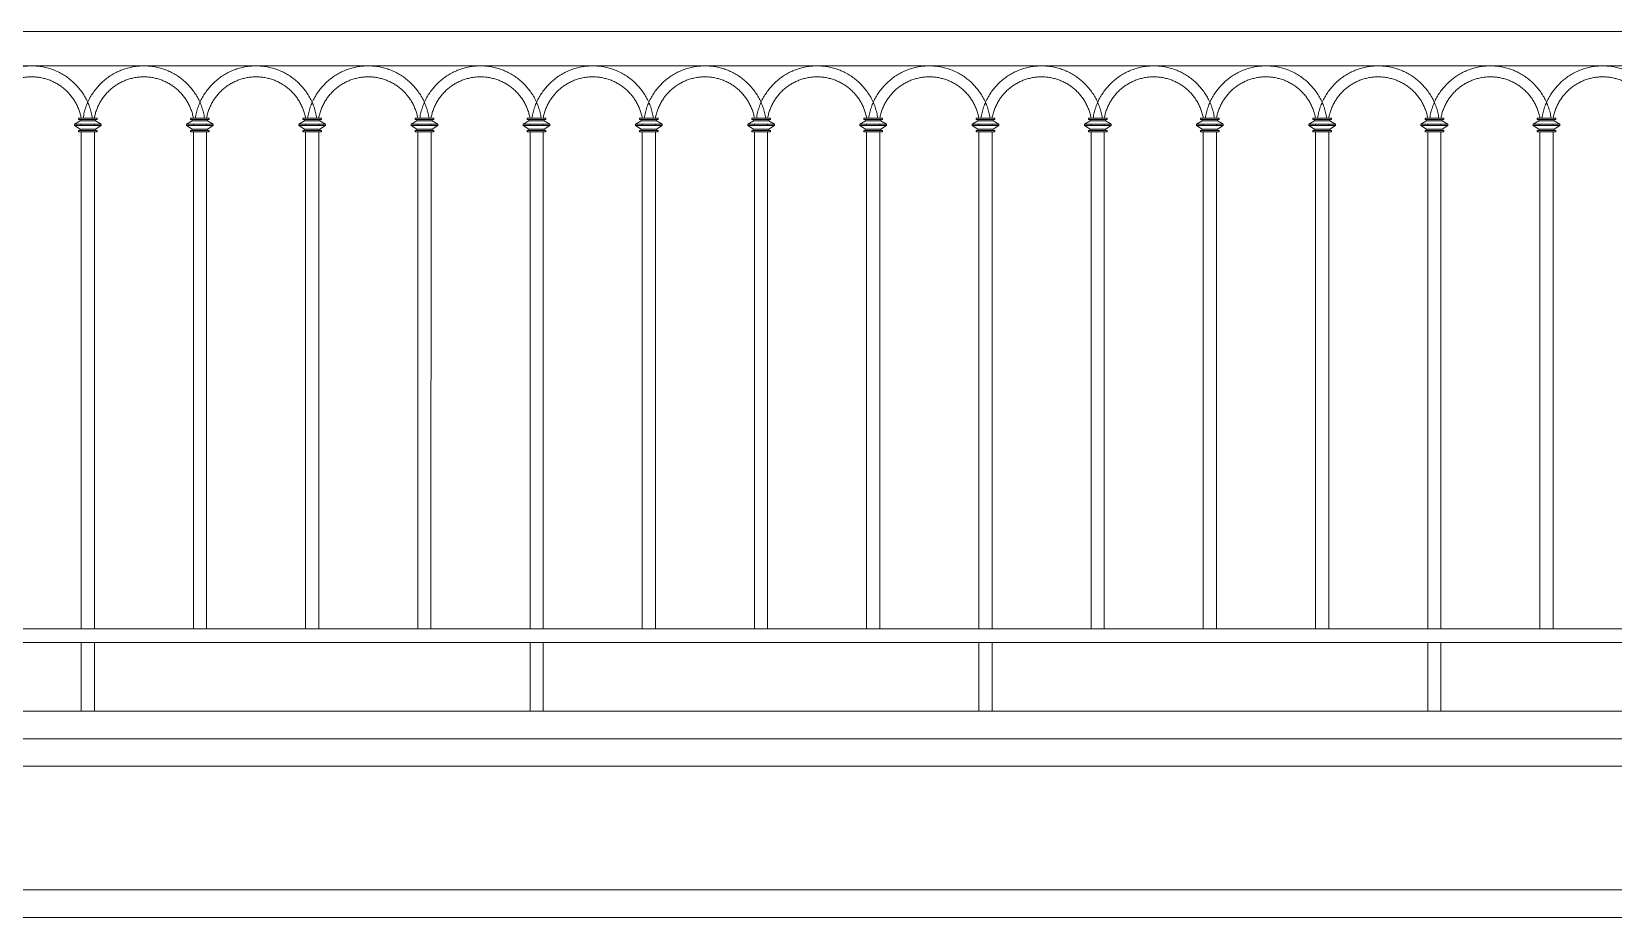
# Model space of a CAD drawing. Header units: millimetres. Extents: x 33748 to 451939, y -263262 to 62681.
# Drawn here: x 382623 to 384924, y -238762 to -237474 of the extents above; entities that cross this region are included whole.
import ezdxf
from ezdxf.xclip import XClip

# ---------------------------------------------------------------- set-up
doc = ezdxf.new("R2010")
doc.units = ezdxf.units.MM
doc.layers.add('-HATCH', color=8, linetype='Continuous', lineweight=5)
doc.layers.add('-LINE1', color=7, linetype='Continuous', lineweight=18)

# ---------------------------------------------------------------- blocks, each defined once
blk = doc.blocks.new('sdafsdf')
for p, q in [((5242.669744691462, 888.8017891470809), (-1305.594985240605, 888.8017891470809)), ((5242.669744691462, 838.8017367028515), (-1305.594985240605, 838.8016540640383)), ((648.831294102245, 760.9999501158309), (648.8312941103941, 762.9999501158309)), ((652.7974970783107, 762.9999501000857), (648.8312941103941, 762.9999501158309)), ((651.2312848886941, 760.9999501060229), (648.831294102245, 760.9999501158309)), ((651.2312848804868, 758.9999501060229), (651.2312848886941, 760.9999501060229)), ((652.7974970701034, 760.9999500999111), (651.2312848886941, 760.9999501060229)), ((671.9974233699031, 762.9999500215345), (652.7974970783107, 762.9999501000857)), ((652.7974970701034, 760.9999500999111), (671.9974233616958, 760.9999500215345)), ((675.9840902685537, 762.9999500047415), (671.9974233699031, 762.9999500215345)), ((673.5840994738974, 760.9999500145495), (671.9974233616958, 760.9999500215345)), ((673.5840994738974, 760.9999500145495), (673.5840994657483, 758.9999500145495)), ((675.9840902603464, 760.9999500047415), (673.5840994738974, 760.9999500145495)), ((675.9840902685537, 762.9999500047415), (675.9840902603464, 760.9999500047415)), ((812.0306675809552, 760.9999494480144), (812.0306675891625, 762.9999494480144)), ((815.9968705570791, 762.9999494322692), (812.0306675891625, 762.9999494480144)), ((814.4306583674042, 760.9999494382064), (812.0306675809552, 760.9999494480144)), ((814.430658359197, 758.9999494382064), (814.4306583674042, 760.9999494382064)), ((815.9968705488136, 760.9999494320946), (814.4306583674042, 760.9999494382064)), ((835.1967968486715, 762.999949353718), (815.9968705570791, 762.9999494322692)), ((815.9968705488136, 760.9999494320946), (835.196796840406, 760.999949353718)), ((839.1834637472639, 762.999949336925), (835.1967968486715, 762.999949353718)), ((836.7834729526658, 760.999949346733), (835.196796840406, 760.999949353718)), ((836.7834729526658, 760.999949346733), (836.7834729445167, 758.999949346733)), ((839.1834637391148, 760.999949336925), (836.7834729526658, 760.999949346733)), ((839.1834637472639, 762.999949336925), (839.1834637391148, 760.999949336925)), ((975.2300410596654, 760.9999487801979), (975.2300410678727, 762.9999487801979)), ((979.1962440358475, 762.9999487644527), (975.2300410678727, 762.9999487801979)), ((977.6300318461144, 760.9999487703899), (975.2300410596654, 760.9999487801979)), ((977.6300318379654, 758.9999487703899), (977.6300318461144, 760.9999487703899)), ((979.196244027582, 760.9999487642781), (977.6300318461144, 760.9999487703899)), ((998.3961703273817, 762.9999486859015), (979.1962440358475, 762.9999487644527)), ((979.196244027582, 760.9999487642781), (998.3961703191744, 760.9999486859015)), ((1002.382837226032, 762.9999486691086), (998.3961703273817, 762.9999486859015)), ((999.9828464314342, 760.9999486789166), (998.3961703191744, 760.9999486859015)), ((999.9828464314342, 760.9999486789166), (999.9828464232269, 758.9999486789166)), ((1002.382837217883, 760.9999486691086), (999.9828464314342, 760.9999486789166)), ((1002.382837226032, 762.9999486691086), (1002.382837217883, 760.9999486691086)), ((1138.429414538434, 760.9999481123814), (1138.429414546583, 762.9999481123814)), ((1142.395617514558, 762.9999480966362), (1138.429414546583, 762.9999481123814)), ((1140.829405324883, 760.9999481025734), (1138.429414538434, 760.9999481123814)), ((1140.829405316734, 758.9999481025734), (1140.829405324883, 760.9999481025734)), ((1142.39561750635, 760.9999480964616), (1140.829405324883, 760.9999481025734)), ((1161.595543806092, 762.999948018085), (1142.395617514558, 762.9999480966362)), ((1142.39561750635, 760.9999480964616), (1161.595543797943, 760.999948018085)), ((1165.582210704801, 762.9999480012921), (1161.595543806092, 762.999948018085)), ((1163.182219910144, 760.9999480111001), (1161.595543797943, 760.999948018085)), ((1163.182219910144, 760.9999480111001), (1163.182219901937, 758.9999480111001)), ((1165.582210696593, 760.9999480012921), (1163.182219910144, 760.9999480111001)), ((1165.582210704801, 762.9999480012921), (1165.582210696593, 760.9999480012921)), ((1301.628788017202, 760.9999474445358), (1301.628788025351, 762.9999474445358)), ((1305.594990993268, 762.9999474288197), (1301.628788025351, 762.9999474445358)), ((1304.028778803651, 760.9999474347569), (1301.628788017202, 760.9999474445358)), ((1304.028778795444, 758.9999474347569), (1304.028778803651, 760.9999474347569)), ((1305.594990985061, 760.999947428616), (1304.028778803651, 760.9999474347569)), ((1324.79491728486, 762.9999473502394), (1305.594990993268, 762.9999474288197)), ((1305.594990985061, 760.999947428616), (1324.794917276653, 760.9999473502394)), ((1328.781584183511, 762.9999473334465), (1324.79491728486, 762.9999473502394)), ((1326.381593388855, 760.9999473432545), (1324.794917276653, 760.9999473502394)), ((1326.381593388855, 760.9999473432545), (1326.381593380705, 758.9999473432545)), ((1328.781584175304, 760.9999473334465), (1326.381593388855, 760.9999473432545)), ((1328.781584183511, 762.9999473334465), (1328.781584175304, 760.9999473334465)), ((1464.828161495912, 760.9999467767193), (1464.82816150412, 762.9999467767193)), ((1468.794364472036, 762.9999467610032), (1464.82816150412, 762.9999467767193)), ((1467.228152282361, 760.9999467669404), (1464.828161495912, 760.9999467767193)), ((1467.228152274154, 758.9999467669404), (1467.228152282361, 760.9999467669404)), ((1468.794364463771, 760.9999467607995), (1467.228152282361, 760.9999467669404)), ((1487.994290763629, 762.9999466824229), (1468.794364472036, 762.9999467610032)), ((1468.794364463771, 760.9999467607995), (1487.994290755363, 760.9999466824229)), ((1491.980957662221, 762.99994666563), (1487.994290763629, 762.9999466824229)), ((1489.580966867623, 760.999946675438), (1487.994290755363, 760.9999466824229)), ((1489.580966867623, 760.999946675438), (1489.580966859474, 758.999946675438)), ((1491.980957654072, 760.99994666563), (1489.580966867623, 760.999946675438)), ((1491.980957662221, 762.99994666563), (1491.980957654072, 760.99994666563)), ((1628.027534974623, 760.9999461089028), (1628.02753498283, 762.9999461089028)), ((1631.993737950805, 762.9999460931867), (1628.02753498283, 762.9999461089028)), ((1630.427525761072, 760.9999460991239), (1628.027534974623, 760.9999461089028)), ((1630.427525752923, 758.9999460991239), (1630.427525761072, 760.9999460991239)), ((1631.993737942539, 760.999946092983), (1630.427525761072, 760.9999460991239)), ((1651.193664242339, 762.9999460146064), (1631.993737950805, 762.9999460931867)), ((1631.993737942539, 760.999946092983), (1651.193664234132, 760.9999460146064)), ((1655.180331140989, 762.9999459978135), (1651.193664242339, 762.9999460146064)), ((1652.780340346391, 760.9999460076215), (1651.193664234132, 760.9999460146064)), ((1652.780340346391, 760.9999460076215), (1652.780340338184, 758.9999460076215)), ((1655.18033113284, 760.9999459978135), (1652.780340346391, 760.9999460076215)), ((1655.180331140989, 762.9999459978135), (1655.18033113284, 760.9999459978135)), ((1791.226908453391, 760.9999454410863), (1791.22690846154, 762.9999454410863)), ((1795.193111429515, 762.9999454253702), (1791.22690846154, 762.9999454410863)), ((1793.62689923984, 760.9999454313074), (1791.226908453391, 760.9999454410863)), ((1793.626899231691, 758.9999454313074), (1793.62689923984, 760.9999454313074)), ((1795.193111421308, 760.9999454251665), (1793.62689923984, 760.9999454313074)), ((1814.393037721049, 762.9999453467899), (1795.193111429515, 762.9999454253702)), ((1795.193111421308, 760.9999454251665), (1814.3930377129, 760.9999453467899)), ((1818.379704619758, 762.999945329997), (1814.393037721049, 762.9999453467899)), ((1815.979713825101, 760.999945339805), (1814.3930377129, 760.9999453467899)), ((1815.979713825101, 760.999945339805), (1815.979713816894, 758.999945339805)), ((1818.379704611551, 760.999945329997), (1815.979713825101, 760.999945339805)), ((1818.379704619758, 762.999945329997), (1818.379704611551, 760.999945329997)), ((1954.426281932159, 760.9999447732698), (1954.426281940308, 762.9999447732698)), ((1958.392484908283, 762.9999447575537), (1954.426281940308, 762.9999447732698)), ((1956.826272718608, 760.9999447634909), (1954.426281932159, 760.9999447732698)), ((1956.826272710459, 758.9999447634909), (1956.826272718608, 760.9999447634909)), ((1958.392484900076, 760.99994475735), (1956.826272718608, 760.9999447634909)), ((1977.592411199817, 762.9999446789734), (1958.392484908283, 762.9999447575537)), ((1958.392484900076, 760.99994475735), (1977.592411191668, 760.9999446789734)), ((1981.579078098526, 762.9999446621805), (1977.592411199817, 762.9999446789734)), ((1979.17908730387, 760.9999446719885), (1977.592411191668, 760.9999446789734)), ((1979.17908730387, 760.9999446719885), (1979.179087295663, 758.9999446719885)), ((1981.579078090319, 760.9999446621805), (1979.17908730387, 760.9999446719885)), ((1981.579078098526, 762.9999446621805), (1981.579078090319, 760.9999446621805)), ((2117.625655410928, 760.9999441054533), (2117.625655419077, 762.9999441054533)), ((2121.591858386993, 762.9999440897373), (2117.625655419077, 762.9999441054533)), ((2120.025646197377, 760.9999440956744), (2117.625655410928, 760.9999441054533)), ((2120.025646189169, 758.9999440956744), (2120.025646197377, 760.9999440956744)), ((2121.591858378786, 760.9999440895335), (2120.025646197377, 760.9999440956744)), ((2140.791784678586, 762.9999440111569), (2121.591858386993, 762.9999440897373)), ((2121.591858378786, 760.9999440895335), (2140.791784670379, 760.9999440111569)), ((2144.778451577236, 762.999943994364), (2140.791784678586, 762.9999440111569)), ((2142.37846078258, 760.999944004172), (2140.791784670379, 760.9999440111569)), ((2142.37846078258, 760.999944004172), (2142.378460774431, 758.999944004172)), ((2144.778451569029, 760.999943994364), (2142.37846078258, 760.999944004172)), ((2144.778451577236, 762.999943994364), (2144.778451569029, 760.999943994364)), ((2280.825028889638, 760.9999434376368), (2280.825028897845, 762.9999434376368)), ((2284.791231865762, 762.9999434219208), (2280.825028897845, 762.9999434376368)), ((2283.225019676087, 760.9999434278579), (2280.825028889638, 760.9999434376368)), ((2283.22501966788, 758.9999434278579), (2283.225019676087, 760.9999434278579)), ((2284.791231857496, 760.999943421717), (2283.225019676087, 760.9999434278579)), ((2303.991158157354, 762.9999433433404), (2284.791231865762, 762.9999434219208)), ((2284.791231857496, 760.999943421717), (2303.991158149089, 760.9999433433404)), ((2307.977825055947, 762.9999433265475), (2303.991158157354, 762.9999433433404)), ((2305.577834261348, 760.9999433363555), (2303.991158149089, 760.9999433433404)), ((2305.577834261348, 760.9999433363555), (2305.577834253199, 758.9999433363555)), ((2307.977825047798, 760.9999433265475), (2305.577834261348, 760.9999433363555)), ((2307.977825055947, 762.9999433265475), (2307.977825047798, 760.9999433265475)), ((2444.024402368348, 760.9999427698203), (2444.024402376555, 762.9999427698203)), ((2447.99060534453, 762.9999427541043), (2444.024402376555, 762.9999427698203)), ((2446.424393154797, 760.9999427600414), (2444.024402368348, 760.9999427698203)), ((2446.424393146648, 758.9999427600414), (2446.424393154797, 760.9999427600414)), ((2447.990605336265, 760.9999427539005), (2446.424393154797, 760.9999427600414)), ((2467.190531636064, 762.9999426755239), (2447.99060534453, 762.9999427541043)), ((2447.990605336265, 760.9999427539005), (2467.190531627857, 760.9999426755239)), ((2471.177198534715, 762.999942658731), (2467.190531636064, 762.9999426755239)), ((2468.777207740117, 760.999942668539), (2467.190531627857, 760.9999426755239)), ((2468.777207740117, 760.999942668539), (2468.77720773191, 758.999942668539)), ((2471.177198526566, 760.999942658731), (2468.777207740117, 760.999942668539)), ((2471.177198534715, 762.999942658731), (2471.177198526566, 760.999942658731)), ((2607.223775847116, 760.9999421020038), (2607.223775855266, 762.9999421020038)), ((2611.18997882324, 762.9999420862878), (2607.223775855266, 762.9999421020038)), ((2609.623766633566, 760.9999420921959), (2607.223775847116, 760.9999421020038)), ((2609.623766625416, 758.9999420921959), (2609.623766633566, 760.9999420921959)), ((2611.189978815033, 760.999942086055), (2609.623766633566, 760.9999420921959)), ((2630.389905114775, 762.9999420077074), (2611.18997882324, 762.9999420862878)), ((2611.189978815033, 760.999942086055), (2630.389905106626, 760.9999420077074)), ((2634.376572013483, 762.9999419908854), (2630.389905114775, 762.9999420077074)), ((2631.976581218827, 760.9999420007225), (2630.389905106626, 760.9999420077074)), ((2631.976581218827, 760.9999420007225), (2631.97658121062, 758.9999420007225)), ((2634.376572005276, 760.9999419908854), (2631.976581218827, 760.9999420007225)), ((2634.376572013483, 762.9999419908854), (2634.376572005276, 760.9999419908854)), ((2770.423149325885, 760.9999414341873), (2770.423149334034, 762.9999414341873)), ((2774.389352301951, 762.9999414184713), (2770.423149334034, 762.9999414341873)), ((2772.823140112334, 760.9999414243794), (2770.423149325885, 760.9999414341873)), ((2772.823140104127, 758.9999414243794), (2772.823140112334, 760.9999414243794)), ((2774.389352293743, 760.9999414182384), (2772.823140112334, 760.9999414243794)), ((2793.589278593543, 762.9999413398909), (2774.389352301951, 762.9999414184713)), ((2774.389352293743, 760.9999414182384), (2793.589278585336, 760.9999413398909)), ((2797.575945492194, 762.9999413230689), (2793.589278593543, 762.9999413398909)), ((2795.175954697537, 760.999941332906), (2793.589278585336, 760.9999413398909)), ((2795.175954697537, 760.999941332906), (2795.175954689388, 758.999941332906)), ((2797.575945483986, 760.9999413230689), (2795.175954697537, 760.999941332906)), ((2797.575945492194, 762.9999413230689), (2797.575945483986, 760.9999413230689)), ((642.9746574878227, 753.9716533168685), (651.2312848804868, 758.9999501060229)), ((642.9746574796736, 751.9716533168685), (642.9746574878227, 753.9716533168685)), ((652.797497041407, 753.9716532775783), (642.9746574878227, 753.9716533168685)), ((651.2312848311849, 746.9433564601932), (642.9746574796736, 751.9716533168685)), ((652.7974970331416, 751.9716532775783), (642.9746574796736, 751.9716533168685)), ((648.8312940283213, 742.9433564700012), (648.8312940364704, 744.9433564700012)), ((651.2312848229776, 744.9433564601932), (648.8312940364704, 744.9433564700012)), ((652.7974969962379, 742.943356454256), (648.8312940283213, 742.9433564700012)), ((673.5840994657483, 758.9999500145495), (651.2312848871807, 758.9999501100974)), ((651.2312848229776, 744.9433564601932), (651.2312848311849, 746.9433564601932)), ((673.5840994163882, 746.9433563687198), (651.2312848381116, 746.943356455944)), ((652.797497004387, 744.9433564540814), (651.2312848229776, 744.9433564601932)), ((652.7974969961797, 742.9433564542851), (652.7974939150736, 20.00005887789303)), ((652.797497041407, 753.9716532775783), (652.7974970331416, 751.9716532775783)), ((671.9974233329413, 753.971653198998), (652.797497041407, 753.9716532775783)), ((671.997423324734, 751.971653198998), (652.7974970331416, 751.9716532775783)), ((652.797497004387, 744.9433564540814), (672.0178872267716, 744.9433563746279)), ((672.0178872186225, 742.9433563746279), (652.7974969962379, 742.943356454256)), ((671.997423324734, 751.971653198998), (671.9974233329413, 753.971653198998)), ((671.9974233329413, 753.971653198998), (681.8407268172596, 753.9716531578451)), ((671.997423324734, 751.971653198998), (681.8407268090523, 751.9716531578451)), ((671.997420206666, 20.00005879934179), (672.0178872186225, 742.9433563746279)), ((673.5840994082391, 744.9433563687198), (672.0178872267716, 744.9433563746279)), ((675.9840901864809, 742.9433563589118), (672.0178872186225, 742.9433563746279)), ((673.5840994657483, 758.9999500145495), (681.8407268172596, 753.9716531578451)), ((681.8407268090523, 751.9716531578451), (673.5840994163882, 746.9433563687198)), ((673.5840994163882, 746.9433563687198), (673.5840994082391, 744.9433563687198)), ((675.9840901946882, 744.9433563589118), (673.5840994082391, 744.9433563687198)), ((675.9840901946882, 744.9433563589118), (675.9840901864809, 742.9433563589118)), ((681.8407268172596, 753.9716531578451), (681.8407268090523, 751.9716531578451)), ((806.1740309665911, 753.971652649052), (814.430658359197, 758.9999494382064)), ((806.174030958442, 751.971652649052), (806.1740309665911, 753.971652649052)), ((815.9968705201172, 753.9716526097618), (806.1740309665911, 753.971652649052)), ((814.4306583098951, 746.9433557923767), (806.174030958442, 751.971652649052)), ((815.99687051191, 751.9716526097618), (806.174030958442, 751.971652649052)), ((812.0306675070897, 742.9433558021847), (812.0306675152387, 744.9433558021847)), ((814.4306583016878, 744.9433557923767), (812.0306675152387, 744.9433558021847)), ((815.9968704749481, 742.9433557864395), (812.0306675070897, 742.9433558021847)), ((836.7834729445167, 758.999949346733), (814.4306583658908, 758.9999494422809)), ((814.4306583016878, 744.9433557923767), (814.4306583098951, 746.9433557923767)), ((836.7834728951566, 746.9433557009033), (814.4306583168218, 746.9433557881275)), ((815.9968704831554, 744.9433557862649), (814.4306583016878, 744.9433557923767)), ((815.9968705201172, 753.9716526097618), (815.99687051191, 751.9716526097618)), ((835.1967968116514, 753.9716525311815), (815.9968705201172, 753.9716526097618)), ((835.1967968035024, 751.9716525311815), (815.99687051191, 751.9716526097618)), ((815.9968704831554, 744.9433557862649), (835.21726070554, 744.9433557068114)), ((815.9968704748899, 742.9433557864686), (815.996867393842, 20.00005821007653)), ((835.2172606973909, 742.9433557068114), (815.9968704749481, 742.9433557864395)), ((835.1967936854344, 20.00005813152529), (835.2172606973327, 742.9433557068114)), ((835.1967968035024, 751.9716525311815), (835.1967968116514, 753.9716525311815)), ((835.1967968116514, 753.9716525311815), (845.0401002959698, 753.9716524900286)), ((835.1967968035024, 751.9716525311815), (845.0401002877625, 751.9716524900286)), ((836.7834728869493, 744.9433557009033), (835.21726070554, 744.9433557068114)), ((839.1834636651911, 742.9433556910953), (835.2172606973909, 742.9433557068114)), ((836.7834729445167, 758.999949346733), (845.0401002959698, 753.9716524900286)), ((845.0401002877625, 751.9716524900286), (836.7834728951566, 746.9433557009033)), ((836.7834728951566, 746.9433557009033), (836.7834728869493, 744.9433557009033)), ((839.1834636734566, 744.9433556910953), (836.7834728869493, 744.9433557009033)), ((839.1834636734566, 744.9433556910953), (839.1834636651911, 742.9433556910953)), ((845.0401002959698, 753.9716524900286), (845.0401002877625, 751.9716524900286)), ((969.3734044453595, 753.9716519812355), (977.6300318379654, 758.9999487703899)), ((969.3734044371522, 751.9716519812355), (969.3734044453595, 753.9716519812355)), ((979.1962439988274, 753.9716519419453), (969.3734044453595, 753.9716519812355)), ((977.6300317886053, 746.9433551245602), (969.3734044371522, 751.9716519812355)), ((979.1962439906783, 751.9716519419453), (969.3734044371522, 751.9716519812355)), ((975.2300409857999, 742.9433551343682), (975.2300409940071, 744.9433551343682)), ((977.6300317804562, 744.9433551245602), (975.2300409940071, 744.9433551343682)), ((979.1962439536583, 742.943355118623), (975.2300409857999, 742.9433551343682)), ((999.9828464232269, 758.9999486789166), (977.630031844601, 758.9999487744644)), ((977.6300317804562, 744.9433551245602), (977.6300317886053, 746.9433551245602)), ((999.982846373925, 746.9433550330868), (977.6300317955902, 746.943355120311)), ((979.1962439618655, 744.9433551184484), (977.6300317804562, 744.9433551245602)), ((979.1962439988274, 753.9716519419453), (979.1962439906783, 751.9716519419453)), ((998.3961702904198, 753.971651863365), (979.1962439988274, 753.9716519419453)), ((998.3961702822708, 751.971651863365), (979.1962439906783, 751.9716519419453)), ((979.1962439618655, 744.9433551184484), (998.4166341843084, 744.9433550389949)), ((979.1962439536583, 742.9433551186521), (979.1962408726104, 20.00005754226004)), ((998.4166341761011, 742.9433550389949), (979.1962439536583, 742.943355118623)), ((998.3961702822708, 751.971651863365), (998.3961702904198, 753.971651863365)), ((998.3961702904198, 753.971651863365), (1008.23947377468, 753.9716518222122)), ((998.3961702822708, 751.971651863365), (1008.239473766531, 751.9716518222122)), ((998.3961671642028, 20.0000574637088), (998.4166341760429, 742.9433550389949)), ((999.9828463656595, 744.9433550330868), (998.4166341843084, 744.9433550389949)), ((1002.382837143959, 742.9433550232789), (998.4166341761011, 742.9433550389949)), ((999.9828464232269, 758.9999486789166), (1008.23947377468, 753.9716518222122)), ((1008.239473766531, 751.9716518222122), (999.982846373925, 746.9433550330868)), ((999.982846373925, 746.9433550330868), (999.9828463656595, 744.9433550330868)), ((1002.382837152167, 744.9433550232789), (999.9828463656595, 744.9433550330868)), ((1002.382837152167, 744.9433550232789), (1002.382837143959, 742.9433550232789)), ((1008.23947377468, 753.9716518222122), (1008.239473766531, 751.9716518222122)), ((1132.57277792407, 753.971651313419), (1140.829405316734, 758.9999481025734)), ((1132.572777915862, 751.971651313419), (1132.57277792407, 753.971651313419)), ((1142.395617477596, 753.9716512741288), (1132.57277792407, 753.971651313419)), ((1140.829405267374, 746.9433544567437), (1132.572777915862, 751.971651313419)), ((1142.395617469389, 751.9716512741288), (1132.572777915862, 751.971651313419)), ((1138.42941446451, 742.9433544665517), (1138.429414472717, 744.9433544665517)), ((1140.829405259225, 744.9433544567437), (1138.429414472717, 744.9433544665517)), ((1142.395617432427, 742.9433544508065), (1138.42941446451, 742.9433544665517)), ((1163.182219901937, 758.9999480111001), (1140.829405323369, 758.9999481066479)), ((1140.829405259225, 744.9433544567437), (1140.829405267374, 746.9433544567437)), ((1163.182219852635, 746.9433543652704), (1140.829405274359, 746.9433544524945)), ((1142.395617440576, 744.9433544506319), (1140.829405259225, 744.9433544567437)), ((1142.395617432427, 742.9433544508356), (1142.395614351321, 20.00005687444354)), ((1142.395617477596, 753.9716512741288), (1142.395617469389, 751.9716512741288)), ((1161.595543769188, 753.9716511955485), (1142.395617477596, 753.9716512741288)), ((1161.595543760981, 751.9716511955485), (1142.395617469389, 751.9716512741288)), ((1142.395617440576, 744.9433544506319), (1161.616007663019, 744.9433543711784)), ((1161.616007654811, 742.9433543711784), (1142.395617432427, 742.9433544508065)), ((1161.595543760981, 751.9716511955485), (1161.595543769188, 753.9716511955485)), ((1161.595543769188, 753.9716511955485), (1171.438847253448, 753.9716511543957)), ((1161.595543760981, 751.9716511955485), (1171.438847245299, 751.9716511543957)), ((1161.595540642913, 20.00005679589231), (1161.616007654811, 742.9433543711784)), ((1163.182219844428, 744.9433543652704), (1161.616007663019, 744.9433543711784)), ((1165.582210622728, 742.9433543554624), (1161.616007654811, 742.9433543711784)), ((1163.182219901937, 758.9999480111001), (1171.438847253448, 753.9716511543957)), ((1171.438847245299, 751.9716511543957), (1163.182219852635, 746.9433543652704)), ((1163.182219852635, 746.9433543652704), (1163.182219844428, 744.9433543652704)), ((1165.582210630877, 744.9433543554624), (1163.182219844428, 744.9433543652704)), ((1165.582210630877, 744.9433543554624), (1165.582210622728, 742.9433543554624)), ((1171.438847253448, 753.9716511543957), (1171.438847245299, 751.9716511543957)), ((1295.77215140278, 753.9716506456025), (1304.028778795444, 758.9999474347569)), ((1295.772151394631, 751.9716506456025), (1295.77215140278, 753.9716506456025)), ((1305.594990956364, 753.9716506062832), (1295.77215140278, 753.9716506456025)), ((1304.028778746142, 746.9433537888981), (1295.772151394631, 751.9716506456025)), ((1305.594990948099, 751.9716506062832), (1295.772151394631, 751.9716506456025)), ((1301.628787943278, 742.9433537987061), (1301.628787951428, 744.9433537987061)), ((1304.028778737935, 744.9433537888981), (1301.628787951428, 744.9433537987061)), ((1305.594990911195, 742.94335378299), (1301.628787943278, 742.9433537987061)), ((1326.381593380705, 758.9999473432545), (1304.028778802138, 758.9999474388023)), ((1304.028778737935, 744.9433537888981), (1304.028778746142, 746.9433537888981)), ((1326.381593331345, 746.9433536974248), (1304.028778753069, 746.943353784678)), ((1305.594990919344, 744.9433537827863), (1304.028778737935, 744.9433537888981)), ((1305.594990956364, 753.9716506062832), (1305.594990948099, 751.9716506062832)), ((1324.794917247898, 753.971650527732), (1305.594990956364, 753.9716506062832)), ((1324.794917239691, 751.971650527732), (1305.594990948099, 751.9716506062832)), ((1305.594990919344, 744.9433537827863), (1324.815381141729, 744.9433537033619)), ((1305.594990911137, 742.94335378299), (1305.594987830031, 20.00005620659795)), ((1324.81538113358, 742.9433537033619), (1305.594990911195, 742.94335378299)), ((1324.794914121623, 20.00005612804671), (1324.81538113358, 742.9433537033619)), ((1324.794917239691, 751.971650527732), (1324.794917247898, 753.971650527732)), ((1324.794917247898, 753.971650527732), (1334.638220732217, 753.9716504865792)), ((1324.794917239691, 751.971650527732), (1334.638220724009, 751.9716504865792)), ((1326.381593323196, 744.9433536974248), (1324.815381141729, 744.9433537033619)), ((1328.781584101438, 742.9433536876168), (1324.81538113358, 742.9433537033619)), ((1326.381593380705, 758.9999473432545), (1334.638220732217, 753.9716504865792)), ((1334.638220724009, 751.9716504865792), (1326.381593331345, 746.9433536974248)), ((1326.381593331345, 746.9433536974248), (1326.381593323196, 744.9433536974248)), ((1328.781584109645, 744.9433536876168), (1326.381593323196, 744.9433536974248)), ((1328.781584109645, 744.9433536876168), (1328.781584101438, 742.9433536876168)), ((1334.638220732217, 753.9716504865792), (1334.638220724009, 751.9716504865792)), ((1458.971524881548, 753.971649977786), (1467.228152274154, 758.9999467669404)), ((1458.971524873399, 751.971649977786), (1458.971524881548, 753.971649977786)), ((1468.794364435074, 753.9716499384667), (1458.971524881548, 753.971649977786)), ((1467.228152224852, 746.9433531210816), (1458.971524873399, 751.971649977786)), ((1468.794364426867, 751.9716499384667), (1458.971524873399, 751.971649977786)), ((1464.828161422047, 742.9433531308896), (1464.828161430196, 744.9433531308896)), ((1467.228152216645, 744.9433531210816), (1464.828161430196, 744.9433531308896)), ((1468.794364389905, 742.9433531151735), (1464.828161422047, 742.9433531308896)), ((1489.580966859474, 758.999946675438), (1467.228152280848, 758.9999467709858)), ((1467.228152216645, 744.9433531210816), (1467.228152224852, 746.9433531210816)), ((1489.580966810114, 746.9433530296083), (1467.228152231779, 746.9433531168615)), ((1468.794364398113, 744.9433531149698), (1467.228152216645, 744.9433531210816)), ((1468.794364435074, 753.9716499384667), (1468.794364426867, 751.9716499384667)), ((1487.994290726609, 753.9716498599155), (1468.794364435074, 753.9716499384667)), ((1487.99429071846, 751.9716498599155), (1468.794364426867, 751.9716499384667)), ((1468.794364398113, 744.9433531149698), (1488.014754620497, 744.9433530355454)), ((1468.794364389847, 742.9433531151735), (1468.794361308799, 20.00005553878145)), ((1488.014754612348, 742.9433530355454), (1468.794364389905, 742.9433531151735)), ((1487.99429071846, 751.9716498599155), (1487.994290726609, 753.9716498599155)), ((1487.994290726609, 753.9716498599155), (1497.837594210927, 753.9716498187627)), ((1487.99429071846, 751.9716498599155), (1497.83759420272, 751.9716498187627)), ((1487.994287600392, 20.00005546023021), (1488.01475461229, 742.9433530355454)), ((1489.580966801906, 744.9433530296083), (1488.014754620497, 744.9433530355454)), ((1491.980957580148, 742.9433530198003), (1488.014754612348, 742.9433530355454)), ((1489.580966859474, 758.999946675438), (1497.837594210927, 753.9716498187627)), ((1497.83759420272, 751.9716498187627), (1489.580966810114, 746.9433530296083)), ((1489.580966810114, 746.9433530296083), (1489.580966801906, 744.9433530296083)), ((1491.980957588414, 744.9433530198003), (1489.580966801906, 744.9433530296083)), ((1491.980957588414, 744.9433530198003), (1491.980957580148, 742.9433530198003)), ((1497.837594210927, 753.9716498187627), (1497.83759420272, 751.9716498187627)), ((1622.170898360317, 753.9716493099695), (1630.427525752923, 758.9999460991239)), ((1622.170898352109, 751.9716493099695), (1622.170898360317, 753.9716493099695)), ((1631.993737913785, 753.9716492706502), (1622.170898360317, 753.9716493099695)), ((1630.427525703562, 746.9433524532651), (1622.170898352109, 751.9716493099695)), ((1631.993737905635, 751.9716492706502), (1622.170898352109, 751.9716493099695)), ((1628.027534900757, 742.9433524630731), (1628.027534908964, 744.9433524630731)), ((1630.427525695413, 744.9433524532651), (1628.027534908964, 744.9433524630731)), ((1631.993737868615, 742.943352447357), (1628.027534900757, 742.9433524630731)), ((1652.780340338184, 758.9999460076215), (1630.427525759558, 758.9999461031693)), ((1630.427525695413, 744.9433524532651), (1630.427525703562, 746.9433524532651)), ((1652.780340288882, 746.9433523617918), (1630.427525710547, 746.943352449045)), ((1631.993737876823, 744.9433524471533), (1630.427525695413, 744.9433524532651)), ((1631.993737868615, 742.943352447357), (1631.993734787568, 20.00005487096496)), ((1631.993737913785, 753.9716492706502), (1631.993737905635, 751.9716492706502)), ((1651.193664205377, 753.971649192099), (1631.993737913785, 753.9716492706502)), ((1651.193664197228, 751.971649192099), (1631.993737905635, 751.9716492706502)), ((1631.993737876823, 744.9433524471533), (1651.214128099266, 744.943352367729)), ((1651.214128091058, 742.943352367729), (1631.993737868615, 742.943352447357)), ((1651.193664197228, 751.971649192099), (1651.193664205377, 753.971649192099)), ((1651.193664205377, 753.971649192099), (1661.036967689637, 753.9716491509462)), ((1651.193664197228, 751.971649192099), (1661.036967681488, 751.9716491509462)), ((1651.19366107916, 20.00005479241372), (1651.214128091, 742.943352367729)), ((1652.780340280617, 744.9433523617918), (1651.214128099266, 744.943352367729)), ((1655.180331058917, 742.9433523519838), (1651.214128091058, 742.943352367729)), ((1652.780340338184, 758.9999460076215), (1661.036967689637, 753.9716491509462)), ((1661.036967681488, 751.9716491509462), (1652.780340288882, 746.9433523617918)), ((1652.780340288882, 746.9433523617918), (1652.780340280617, 744.9433523617918)), ((1655.180331067124, 744.9433523519838), (1652.780340280617, 744.9433523617918)), ((1655.180331067124, 744.9433523519838), (1655.180331058917, 742.9433523519838)), ((1661.036967689637, 753.9716491509462), (1661.036967681488, 751.9716491509462)), ((1785.370271839027, 753.971648642153), (1793.626899231691, 758.9999454313074)), ((1785.37027183082, 751.971648642153), (1785.370271839027, 753.971648642153)), ((1795.193111392553, 753.9716486028337), (1785.370271839027, 753.971648642153)), ((1793.626899182331, 746.9433517854486), (1785.37027183082, 751.971648642153)), ((1795.193111384346, 751.9716486028337), (1785.37027183082, 751.971648642153)), ((1791.226908379467, 742.9433517952566), (1791.226908387674, 744.9433517952566)), ((1793.626899174182, 744.9433517854486), (1791.226908387674, 744.9433517952566)), ((1795.193111347384, 742.9433517795405), (1791.226908379467, 742.9433517952566)), ((1815.979713816894, 758.999945339805), (1793.626899238327, 758.9999454353529)), ((1793.626899174182, 744.9433517854486), (1793.626899182331, 746.9433517854486)), ((1815.979713767592, 746.9433516939753), (1793.626899189316, 746.9433517812286)), ((1795.193111355533, 744.9433517793368), (1793.626899174182, 744.9433517854486)), ((1795.193111392553, 753.9716486028337), (1795.193111384346, 751.9716486028337)), ((1814.393037684145, 753.9716485242825), (1795.193111392553, 753.9716486028337)), ((1814.393037675938, 751.9716485242825), (1795.193111384346, 751.9716486028337)), ((1795.193111355533, 744.9433517793368), (1814.413501577976, 744.9433516999125)), ((1795.193111347384, 742.9433517795405), (1795.193108266278, 20.00005420314847)), ((1814.413501569768, 742.9433516999125), (1795.193111347384, 742.9433517795405)), ((1814.39303455787, 20.00005412459723), (1814.413501569768, 742.9433516999125)), ((1814.393037675938, 751.9716485242825), (1814.393037684145, 753.9716485242825)), ((1814.393037684145, 753.9716485242825), (1824.236341168405, 753.9716484831297)), ((1814.393037675938, 751.9716485242825), (1824.236341160256, 751.9716484831297)), ((1815.979713759385, 744.9433516939753), (1814.413501577976, 744.9433516999125)), ((1818.379704537685, 742.9433516841673), (1814.413501569768, 742.9433516999125)), ((1815.979713816894, 758.999945339805), (1824.236341168405, 753.9716484831297)), ((1824.236341160256, 751.9716484831297), (1815.979713767592, 746.9433516939753)), ((1815.979713767592, 746.9433516939753), (1815.979713759385, 744.9433516939753)), ((1818.379704545834, 744.9433516841673), (1815.979713759385, 744.9433516939753)), ((1818.379704545834, 744.9433516841673), (1818.379704537685, 742.9433516841673)), ((1824.236341168405, 753.9716484831297), (1824.236341160256, 751.9716484831297)), ((1948.569645317795, 753.9716479743365), (1956.826272710459, 758.9999447634909)), ((1948.569645309588, 751.9716479743365), (1948.569645317795, 753.9716479743365)), ((1958.392484871321, 753.9716479350172), (1948.569645317795, 753.9716479743365)), ((1956.826272661099, 746.9433511176321), (1948.569645309588, 751.9716479743365)), ((1958.392484863114, 751.9716479350172), (1948.569645309588, 751.9716479743365)), ((1954.426281858236, 742.9433511274401), (1954.426281866443, 744.9433511274401)), ((1956.82627265295, 744.9433511176321), (1954.426281866443, 744.9433511274401)), ((1958.392484826152, 742.943351111724), (1954.426281858236, 742.9433511274401)), ((1979.179087295663, 758.9999446719885), (1956.826272717095, 758.9999447675364)), ((1956.82627265295, 744.9433511176321), (1956.826272661099, 746.9433511176321)), ((1979.179087246361, 746.9433510261588), (1956.826272668084, 746.9433511134121)), ((1958.392484834301, 744.9433511115203), (1956.82627265295, 744.9433511176321)), ((1958.392484871321, 753.9716479350172), (1958.392484863114, 751.9716479350172)), ((1977.592411162914, 753.971647856466), (1958.392484871321, 753.9716479350172)), ((1977.592411154706, 751.971647856466), (1958.392484863114, 751.9716479350172)), ((1958.392484834301, 744.9433511115203), (1977.612875056744, 744.943351032096)), ((1958.392484826152, 742.943351111724), (1958.392481745046, 20.00005353533197)), ((1977.612875048537, 742.943351032096), (1958.392484826152, 742.943351111724)), ((1977.592411154706, 751.971647856466), (1977.592411162914, 753.971647856466)), ((1977.592411162914, 753.971647856466), (1987.435714647174, 753.9716478153132)), ((1977.592411154706, 751.971647856466), (1987.435714639025, 751.9716478153132)), ((1977.592408036639, 20.00005345678073), (1977.612875048537, 742.943351032096)), ((1979.179087238153, 744.9433510261588), (1977.612875056744, 744.943351032096)), ((1981.579078016453, 742.9433510163508), (1977.612875048537, 742.943351032096)), ((1979.179087295663, 758.9999446719885), (1987.435714647174, 753.9716478153132)), ((1987.435714639025, 751.9716478153132), (1979.179087246361, 746.9433510261588)), ((1979.179087246361, 746.9433510261588), (1979.179087238153, 744.9433510261588)), ((1981.579078024602, 744.9433510163508), (1979.179087238153, 744.9433510261588)), ((1981.579078024602, 744.9433510163508), (1981.579078016453, 742.9433510163508)), ((1987.435714647174, 753.9716478153132), (1987.435714639025, 751.9716478153132)), ((2111.769018796505, 753.97164730652), (2120.025646189169, 758.9999440956744)), ((2111.769018788356, 751.97164730652), (2111.769018796505, 753.97164730652)), ((2121.59185835009, 753.9716472672008), (2111.769018796505, 753.97164730652)), ((2120.025646139868, 746.9433504498156), (2111.769018788356, 751.97164730652)), ((2121.591858341824, 751.9716472672008), (2111.769018788356, 751.97164730652)), ((2117.625655337004, 742.9433504596236), (2117.625655345153, 744.9433504596236)), ((2120.02564613166, 744.9433504498156), (2117.625655345153, 744.9433504596236)), ((2121.591858304921, 742.9433504439075), (2117.625655337004, 742.9433504596236)), ((2142.378460774431, 758.999944004172), (2120.025646195863, 758.9999440997199)), ((2120.02564613166, 744.9433504498156), (2120.025646139868, 746.9433504498156)), ((2142.378460725071, 746.9433503583423), (2120.025646146794, 746.9433504455956)), ((2121.59185831307, 744.9433504437038), (2120.02564613166, 744.9433504498156)), ((2121.59185835009, 753.9716472672008), (2121.591858341824, 751.9716472672008)), ((2140.791784641624, 753.9716471886495), (2121.59185835009, 753.9716472672008)), ((2140.791784633417, 751.9716471886495), (2121.591858341824, 751.9716472672008)), ((2121.59185831307, 744.9433504437038), (2140.812248535454, 744.9433503642795)), ((2121.591858304862, 742.9433504439075), (2121.591855223756, 20.00005286751548)), ((2140.812248527305, 742.9433503642795), (2121.591858304921, 742.9433504439075)), ((2140.791784633417, 751.9716471886495), (2140.791784641624, 753.9716471886495)), ((2140.791784641624, 753.9716471886495), (2150.635088125942, 753.9716471474967)), ((2140.791784633417, 751.9716471886495), (2150.635088117735, 751.9716471474967)), ((2140.791781515349, 20.00005278896424), (2140.812248527305, 742.9433503642795)), ((2142.378460716922, 744.9433503583423), (2140.812248535454, 744.9433503642795)), ((2144.778451495164, 742.9433503485343), (2140.812248527305, 742.9433503642795)), ((2142.378460774431, 758.999944004172), (2150.635088125942, 753.9716471474967)), ((2150.635088117735, 751.9716471474967), (2142.378460725071, 746.9433503583423)), ((2142.378460725071, 746.9433503583423), (2142.378460716922, 744.9433503583423)), ((2144.778451503371, 744.9433503485343), (2142.378460716922, 744.9433503583423)), ((2144.778451503371, 744.9433503485343), (2144.778451495164, 742.9433503485343)), ((2150.635088125942, 753.9716471474967), (2150.635088117735, 751.9716471474967)), ((2274.968392275274, 753.9716466387035), (2283.22501966788, 758.9999434278579)), ((2274.968392267125, 751.9716466387035), (2274.968392275274, 753.9716466387035)), ((2284.7912318288, 753.9716465993843), (2274.968392275274, 753.9716466387035)), ((2283.225019618578, 746.9433497819991), (2274.968392267125, 751.9716466387035)), ((2284.791231820593, 751.9716465993843), (2274.968392267125, 751.9716466387035)), ((2280.825028815772, 742.9433497918071), (2280.825028823921, 744.9433497918071)), ((2283.225019610371, 744.9433497819991), (2280.825028823921, 744.9433497918071)), ((2284.791231783631, 742.943349776091), (2280.825028815772, 742.9433497918071)), ((2305.577834253199, 758.9999433363555), (2283.225019674574, 758.9999434319034)), ((2283.225019610371, 744.9433497819991), (2283.225019618578, 746.9433497819991)), ((2305.577834203839, 746.9433496905258), (2283.225019625505, 746.9433497777791)), ((2284.791231791838, 744.9433497758873), (2283.225019610371, 744.9433497819991)), ((2284.7912318288, 753.9716465993843), (2284.791231820593, 751.9716465993843)), ((2303.991158120334, 753.971646520833), (2284.7912318288, 753.9716465993843)), ((2303.991158112185, 751.971646520833), (2284.791231820593, 751.9716465993843)), ((2284.791231791838, 744.9433497758873), (2304.011622014223, 744.943349696463)), ((2284.791231783573, 742.943349776091), (2284.791228702525, 20.00005219969898)), ((2304.011622006074, 742.943349696463), (2284.791231783631, 742.943349776091)), ((2303.991154994117, 20.00005212114775), (2304.011622006015, 742.943349696463)), ((2303.991158112185, 751.971646520833), (2303.991158120334, 753.971646520833)), ((2303.991158120334, 753.971646520833), (2313.834461604652, 753.9716464796802)), ((2303.991158112185, 751.971646520833), (2313.834461596445, 751.9716464796802)), ((2305.577834195632, 744.9433496905258), (2304.011622014223, 744.943349696463)), ((2307.977824973874, 742.9433496807178), (2304.011622006074, 742.943349696463)), ((2305.577834253199, 758.9999433363555), (2313.834461604652, 753.9716464796802)), ((2313.834461596445, 751.9716464796802), (2305.577834203839, 746.9433496905258)), ((2305.577834203839, 746.9433496905258), (2305.577834195632, 744.9433496905258)), ((2307.977824982139, 744.9433496807178), (2305.577834195632, 744.9433496905258)), ((2307.977824982139, 744.9433496807178), (2307.977824973874, 742.9433496807178)), ((2313.834461604652, 753.9716464796802), (2313.834461596445, 751.9716464796802)), ((2438.167765754042, 753.971645970887), (2446.424393146648, 758.9999427600414)), ((2438.167765745835, 751.971645970887), (2438.167765754042, 753.971645970887)), ((2447.99060530751, 753.9716459315678), (2438.167765754042, 753.971645970887)), ((2446.424393097288, 746.9433491141826), (2438.167765745835, 751.971645970887)), ((2447.990605299361, 751.9716459315678), (2438.167765745835, 751.971645970887)), ((2444.024402294483, 742.9433491239906), (2444.02440230269, 744.9433491239906)), ((2446.424393089139, 744.9433491141826), (2444.02440230269, 744.9433491239906)), ((2447.990605262341, 742.9433491082746), (2444.024402294483, 742.9433491239906)), ((2468.77720773191, 758.999942668539), (2446.424393153284, 758.9999427640869)), ((2446.424393089139, 744.9433491141826), (2446.424393097288, 746.9433491141826)), ((2468.777207682608, 746.9433490227093), (2446.424393104273, 746.9433491099626)), ((2447.990605270548, 744.9433491080708), (2446.424393089139, 744.9433491141826)), ((2447.990605262341, 742.9433491082746), (2447.990602181293, 20.00005153188249)), ((2447.99060530751, 753.9716459315678), (2447.990605299361, 751.9716459315678)), ((2467.190531599103, 753.9716458530165), (2447.99060530751, 753.9716459315678)), ((2467.190531590953, 751.9716458530165), (2447.990605299361, 751.9716459315678)), ((2447.990605270548, 744.9433491080708), (2467.210995492991, 744.9433490286465)), ((2467.210995484784, 742.9433490286465), (2447.990605262341, 742.9433491082746)), ((2467.190531590953, 751.9716458530165), (2467.190531599103, 753.9716458530165)), ((2467.190531599103, 753.9716458530165), (2477.033835083363, 753.9716458118637)), ((2467.190531590953, 751.9716458530165), (2477.033835075214, 751.9716458118637)), ((2467.190528472885, 20.00005145333125), (2467.210995484726, 742.9433490286465)), ((2468.777207674342, 744.9433490227093), (2467.210995492991, 744.9433490286465)), ((2471.177198452642, 742.9433490129013), (2467.210995484784, 742.9433490286465)), ((2468.77720773191, 758.999942668539), (2477.033835083363, 753.9716458118637)), ((2477.033835075214, 751.9716458118637), (2468.777207682608, 746.9433490227093)), ((2468.777207682608, 746.9433490227093), (2468.777207674342, 744.9433490227093)), ((2471.177198460849, 744.9433490129013), (2468.777207674342, 744.9433490227093)), ((2471.177198460849, 744.9433490129013), (2471.177198452642, 742.9433490129013)), ((2477.033835083363, 753.9716458118637), (2477.033835075214, 751.9716458118637)), ((2601.367139232752, 753.9716453030705), (2609.623766625416, 758.9999420921959)), ((2601.367139224545, 751.9716453030705), (2601.367139232752, 753.9716453030705)), ((2611.189978786279, 753.9716452637222), (2601.367139232752, 753.9716453030705)), ((2609.623766576056, 746.943348446337), (2601.367139224545, 751.9716453030705)), ((2611.189978778071, 751.9716452637222), (2601.367139224545, 751.9716453030705)), ((2607.223775773193, 742.9433484561741), (2607.2237757814, 744.9433484561741)), ((2609.623766567907, 744.943348446337), (2607.2237757814, 744.9433484561741)), ((2611.189978741109, 742.9433484404581), (2607.223775773193, 742.9433484561741)), ((2631.97658121062, 758.9999420007225), (2609.623766632052, 758.9999420962413)), ((2609.623766567907, 744.943348446337), (2609.623766576056, 746.943348446337)), ((2631.976581161318, 746.9433483548928), (2609.623766583041, 746.943348442117)), ((2611.189978749258, 744.9433484402252), (2609.623766567907, 744.943348446337)), ((2611.189978786279, 753.9716452637222), (2611.189978778071, 751.9716452637222)), ((2630.389905077871, 753.9716451851709), (2611.189978786279, 753.9716452637222)), ((2630.389905069664, 751.9716451851709), (2611.189978778071, 751.9716452637222)), ((2611.189978749258, 744.9433484402252), (2630.410368971701, 744.9433483608009)), ((2611.189978741109, 742.9433484404581), (2611.189975660003, 20.000050864066)), ((2630.410368963494, 742.9433483608009), (2611.189978741109, 742.9433484404581)), ((2630.389901951596, 20.00005078548566), (2630.410368963494, 742.94334836083)), ((2630.389905069664, 751.9716451851709), (2630.389905077871, 753.9716451851709)), ((2630.389905077871, 753.9716451851709), (2640.233208562131, 753.9716451440181)), ((2630.389905069664, 751.9716451851709), (2640.233208553982, 751.9716451440181)), ((2631.976581153111, 744.9433483548928), (2630.410368971701, 744.9433483608009)), ((2634.376571931411, 742.9433483450557), (2630.410368963494, 742.9433483608009)), ((2631.97658121062, 758.9999420007225), (2640.233208562131, 753.9716451440181)), ((2640.233208553982, 751.9716451440181), (2631.976581161318, 746.9433483548928)), ((2631.976581161318, 746.9433483548928), (2631.976581153111, 744.9433483548928)), ((2634.37657193956, 744.9433483450557), (2631.976581153111, 744.9433483548928)), ((2634.37657193956, 744.9433483450557), (2634.376571931411, 742.9433483450557)), ((2640.233208562131, 753.9716451440181), (2640.233208553982, 751.9716451440181)), ((2764.566512711463, 753.971644635254), (2772.823140104127, 758.9999414243794)), ((2764.566512703313, 751.971644635254), (2764.566512711463, 753.971644635254)), ((2774.389352265047, 753.9716445959057), (2764.566512711463, 753.971644635254)), ((2772.823140054825, 746.9433477785205), (2764.566512703313, 751.971644635254)), ((2774.389352256781, 751.9716445959057), (2764.566512703313, 751.971644635254)), ((2770.423149251961, 742.9433477883576), (2770.42314926011, 744.9433477883576)), ((2772.823140046617, 744.9433477785205), (2770.42314926011, 744.9433477883576)), ((2774.389352219878, 742.9433477726416), (2770.423149251961, 742.9433477883576)), ((2795.175954689388, 758.999941332906), (2772.823140110821, 758.9999414284248)), ((2772.823140046617, 744.9433477785205), (2772.823140054825, 746.9433477785205)), ((2795.175954640028, 746.9433476870763), (2772.823140061751, 746.9433477743005)), ((2774.389352228027, 744.9433477724087), (2772.823140046617, 744.9433477785205)), ((2774.389352265047, 753.9716445959057), (2774.389352256781, 751.9716445959057)), ((2793.589278556581, 753.9716445173544), (2774.389352265047, 753.9716445959057)), ((2793.589278548374, 751.9716445173544), (2774.389352256781, 751.9716445959057)), ((2774.389352228027, 744.9433477724087), (2793.609742450411, 744.9433476929844)), ((2774.38935221982, 742.9433477726416), (2774.389349138713, 20.0000501962495)), ((2793.609742442262, 742.9433476929844), (2774.389352219878, 742.9433477726416)), ((2793.589278548374, 751.9716445173544), (2793.589278556581, 753.9716445173544)), ((2793.589278556581, 753.9716445173544), (2803.432582040899, 753.9716444762016)), ((2793.589278548374, 751.9716445173544), (2803.432582032692, 751.9716444762016)), ((2793.589275430306, 20.00005011766916), (2793.609742442262, 742.9433476930135)), ((2795.175954631879, 744.9433476870763), (2793.609742450411, 744.9433476929844)), ((2797.575945410121, 742.9433476772392), (2793.609742442262, 742.9433476929844)), ((2795.175954689388, 758.999941332906), (2803.432582040899, 753.9716444762016)), ((2803.432582032692, 751.9716444762016), (2795.175954640028, 746.9433476870763)), ((2795.175954640028, 746.9433476870763), (2795.175954631879, 744.9433476870763)), ((2797.575945418328, 744.9433476772392), (2795.175954631879, 744.9433476870763)), ((2797.575945418328, 744.9433476772392), (2797.575945410121, 742.9433476772392)), ((2803.432582040899, 753.9716444762016), (2803.432582032692, 751.9716444762016)), ((5242.669744691462, 19.96455595910084), (-1305.594985240605, 19.96455595910084)), ((5242.669744691462, -0.03541138576110825), (-1305.594985240605, -0.0357624925673008))]:
    blk.add_line(p, q)
for points in [[(652.7974939149572, -2.671295078471303e-06), (671.9981168602826, -2.671295078471303e-06), (671.9981168602826, -100.0000011776574), (652.7974939149572, -100.0000011776574)], [(1305.594987829914, -5.342590156942606e-06), (1324.79561077524, -5.342590156942606e-06), (1324.79561077524, -100.0000038489525), (1305.594987829914, -100.0000038489525)], [(1958.392481744871, -8.013856131583452e-06), (1977.593104690197, -8.013856131583452e-06), (1977.593104690197, -100.0000065202184), (1958.392481744871, -100.0000065202184)], [(2611.189975659829, -1.06851221062243e-05), (2630.390598605154, -1.06851221062243e-05), (2630.390598605154, -100.0000091915135), (2611.189975659829, -100.0000091915135)]]:
    blk.add_lwpolyline(points, close=True)
for centre, radius, start, end in [((580.7977734305896, 749.767704850703), 89.2055497875194, 8.530410687194475, 171.4695888423237), ((743.997146909358, 749.7677041828865), 89.2055497875194, 8.530410687194475, 171.4695888423237), ((907.1965203880682, 749.76770351507), 89.2055497875194, 8.530410687194475, 171.4695888423237), ((1070.395893866778, 749.7677028472535), 89.2055497875194, 8.530410687194475, 171.4695888423237), ((1233.595267345547, 749.767702179437), 89.2055497875194, 8.530410687194475, 171.4695888423237), ((1396.794640824315, 749.7677015115914), 89.2055497875194, 8.530410687194475, 171.4695888423237), ((1559.994014303025, 749.767700843775), 89.2055497875194, 8.530410687194475, 171.4695888423237), ((1723.193387781736, 749.7677001759585), 89.2055497875194, 8.530410687194475, 171.4695888423237), ((1886.392761260504, 749.767699508142), 89.2055497875194, 8.530410687194475, 171.4695888423237), ((2049.592134739272, 749.7676988403255), 89.2055497875194, 8.530410687194475, 171.4695888423237), ((2212.791508218041, 749.767698172509), 89.2055497875194, 8.530410687194475, 171.4695888423237), ((2375.990881696751, 749.7676975046925), 89.2055497875194, 8.530410687194475, 171.4695888423237), ((2539.190255175461, 749.767696836876), 89.2055497875194, 8.530410687194475, 171.4695888423237), ((2702.389628654229, 749.7676961690304), 89.2055497875194, 8.530410687194475, 171.4695888423237), ((2865.589002132998, 749.7676955012139), 89.2055497875194, 8.530410687194475, 171.4695888423237), ((580.7977734305896, 749.767704850703), 73.2055497875194, 10.41372047801396, 169.5862790520161), ((743.997146909358, 749.7677041828865), 73.2055497875194, 10.41372047801396, 169.5862790520161), ((907.1965203880682, 749.76770351507), 73.2055497875194, 10.41372047801396, 169.5862790520161), ((1070.395893866778, 749.7677028472535), 73.2055497875194, 10.41372047801396, 169.5862790520161), ((1233.595267345547, 749.767702179437), 73.2055497875194, 10.41372047801396, 169.5862790520161), ((1396.794640824315, 749.7677015115914), 73.2055497875194, 10.41372047801396, 169.5862790520161), ((1559.994014303025, 749.767700843775), 73.2055497875194, 10.41372047801396, 169.5862790520161), ((1723.193387781736, 749.7677001759585), 73.2055497875194, 10.41372047801396, 169.5862790520161), ((1886.392761260504, 749.767699508142), 73.2055497875194, 10.41372047801396, 169.5862790520161), ((2049.592134739272, 749.7676988403255), 73.2055497875194, 10.41372047801396, 169.5862790520161), ((2212.791508218041, 749.767698172509), 73.2055497875194, 10.41372047801396, 169.5862790520161), ((2375.990881696751, 749.7676975046925), 73.2055497875194, 10.41372047801396, 169.5862790520161), ((2539.190255175461, 749.767696836876), 73.2055497875194, 10.41372047801396, 169.5862790520161), ((2702.389628654229, 749.7676961690304), 73.2055497875194, 10.41372047801396, 169.5862790520161), ((2865.589002132998, 749.7676955012139), 73.2055497875194, 10.41372047801396, 169.5862790520161)]:
    blk.add_arc(centre, radius, start, end)

msp = doc.modelspace()

# ---------------------------------------------------------------- linework, layer by layer
at = {"layer": '-HATCH'}
for p, q in [((386767.1228199254, -238502.4166179984), (380737.0766513213, -238502.4243072671)), ((380737.0766513213, -238722.4241711461), (386597.1235760133, -238722.4166111876))]:
    msp.add_line(p, q, dxfattribs=at)
msp.add_lwpolyline([(386706.2573737766, -238542.4167253741), (380737.0766513213, -238542.4243218134)], dxfattribs=at)
at = {"layer": '-LINE1', "lineweight": 20}
for p, q in [((380737.0766513213, -238462.4244023436), (386767.1228199254, -238462.4167848234)), ((380737.0766513213, -238762.4260355578), (386567.1139433158, -238762.419876157))]:
    msp.add_line(p, q, dxfattribs=at)

# ---------------------------------------------------------------- block references
at = {"layer": '-HATCH'}
ref = msp.add_blockref('sdafsdf', (382042.6716365619, -238362.4244091797), dxfattribs=at)
XClip(ref).set_block_clipping_path([(-1305.594986423268, 350.0000055249984), (-305.5949852403719, 349.9999014116911), (-305.59441677480936, -99.99872990240692), (3289.9149968118872, -99.99418783679721), (3289.9149968118872, 350.0000061335886), (4289.914996811887, 350.0073334569897), (4289.914996811887, 986.1267057541991), (-1305.5949852406047, 971.6524806567904)])

doc.saveas('drawing.dxf')
